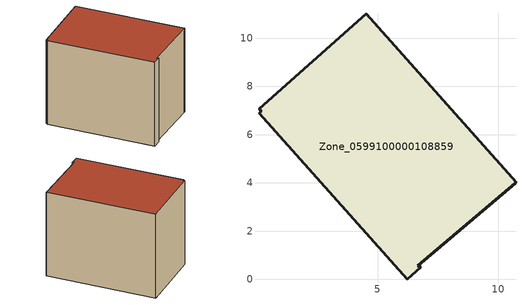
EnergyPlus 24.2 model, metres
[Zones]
Zone_0599100000108859
 floor ground (C_G): 0.08,6.89 0.18,6.97 0.1,7.07 4.53,11.02 10.74,4.02 10.7,3.98 6.67,0.57 6.79,0.5 6.23,0 z0
 wall outside (C_F): 10.7,3.98 10.74,4.02 4.53,11.02 0.1,7.07 0.18,6.97 0.08,6.89 6.23,0 6.79,0.5 6.67,0.57 10.7,3.98 z0:7.54
 roof outside (C_R): 0.1,7.07 0.18,6.97 0.08,6.89 6.23,0 6.79,0.5 6.67,0.57 10.7,3.98 10.74,4.02 4.53,11.02 z7.54
[BUILDING]
Pand.0599100000108859: North Axis=0; Terrain=City; Loads Convergence Tolerance Value=0.04; Temperature Convergence Tolerance Value=0.4; Solar Distribution=FullExterior; Maximum Number of Warmup Days=25; Minimum Number of Warmup Days=1
[Site:Location]
Rotterdam.The.Hague.AP_ZH_NLD Design_Conditions: Latitude=51.96; Longitude=4.45; Time Zone=1; Elevation=-4.5
[SITE:GROUNDTEMPERATURE:BUILDINGSURFACE]
18, 18, 18, 18, 18, 18, 18, 18, 18, 18, 18, 18
[MATERIAL] Thermal Absorptance=0.9; Solar Absorptance=0.7; Visible Absorptance=0.7
Name | Roughness | Thickness | Conductivity | Density | Specific Heat
G.TC.1965-1974 | MediumSmooth | 0.15 | 0.882353 | 540 | 1210
F.TC.1965-1974 | Rough | 0.3 | 0.697674 | 1920 | 840
R.TC.1965-1974 | MediumRough | 0.2 | 0.232558 | 1500 | 1000
[CONSTRUCTION]
C_G: G.TC.1965-1974
C_F: F.TC.1965-1974
C_R: R.TC.1965-1974
[ZONE]
Zone_0599100000108859: Type=1; Multiplier=1; Ceiling Height=Autocalculate; Volume=Autocalculate; Floor Area=autocalculate; Part of Total Floor Area=Yes
[ZONEINFILTRATION:DESIGNFLOWRATE]
Infil_Zone_0599100000108859: Zone or ZoneList or Space or SpaceList=Zone_0599100000108859; Schedule=AlwaysOn; Design Flow Rate Calculation Method=Flow/Area; Flow Rate per Floor Area=0.003; Constant Term Coefficient=1; Temperature Term Coefficient=0; Velocity Term Coefficient=0; Velocity Squared Term Coefficient=0
[HVACTEMPLATE:ZONE:IDEALLOADSAIRSYSTEM]
Zone_0599100000108859: Maximum Heating Supply Air Temperature=50; Minimum Cooling Supply Air Temperature=13; Maximum Heating Supply Air Humidity Ratio=0.0156; Minimum Cooling Supply Air Humidity Ratio=0.0077; Heating Limit=NoLimit; Cooling Limit=NoLimit; Dehumidification Control Type=ConstantSensibleHeatRatio; Cooling Sensible Heat Ratio=0.7; Dehumidification Setpoint=60; Humidification Control Type=None; Humidification Setpoint=30; Outdoor Air Method=None; Outdoor Air Flow Rate per Person=0.00944; Outdoor Air Flow Rate per Zone Floor Area=0; Outdoor Air Flow Rate per Zone=0; Demand Controlled Ventilation Type=None; Outdoor Air Economizer Type=NoEconomizer; Heat Recovery Type=None; Sensible Heat Recovery Effectiveness=0.7; Latent Heat Recovery Effectiveness=0.65
[ZONECONTROL:THERMOSTAT]
ThermostatControl_Zone_0599100000108859: Zone or ZoneList=Zone_0599100000108859; Control Type Schedule=DualSetpointControlType; Control 1=Thermostat_Zone_0599100000108859; Temperature Difference Between Cutout And Setpoint=0
[THERMOSTATSETPOINT:DUALSETPOINT]
Thermostat_Zone_0599100000108859: Heating Setpoint Temperature Schedule=HeatingSetpoint_Zone_0599100000108859; Cooling Setpoint Temperature Schedule=CoolingSetpoint_Zone_0599100000108859
[SCHEDULE:COMPACT]
HeatingSetpoint_Zone_0599100000108859: Through: 12/31, For: AllDays, Until: 24:00, 21
CoolingSetpoint_Zone_0599100000108859: Through: 12/31, For: AllDays, Until: 24:00, 24
DualSetpointControlType: Through: 12/31, For: AllDays, Until: 24:00, 4
AlwaysOn: Through: 12/31, For: AllDays, Until: 24:00, 1
